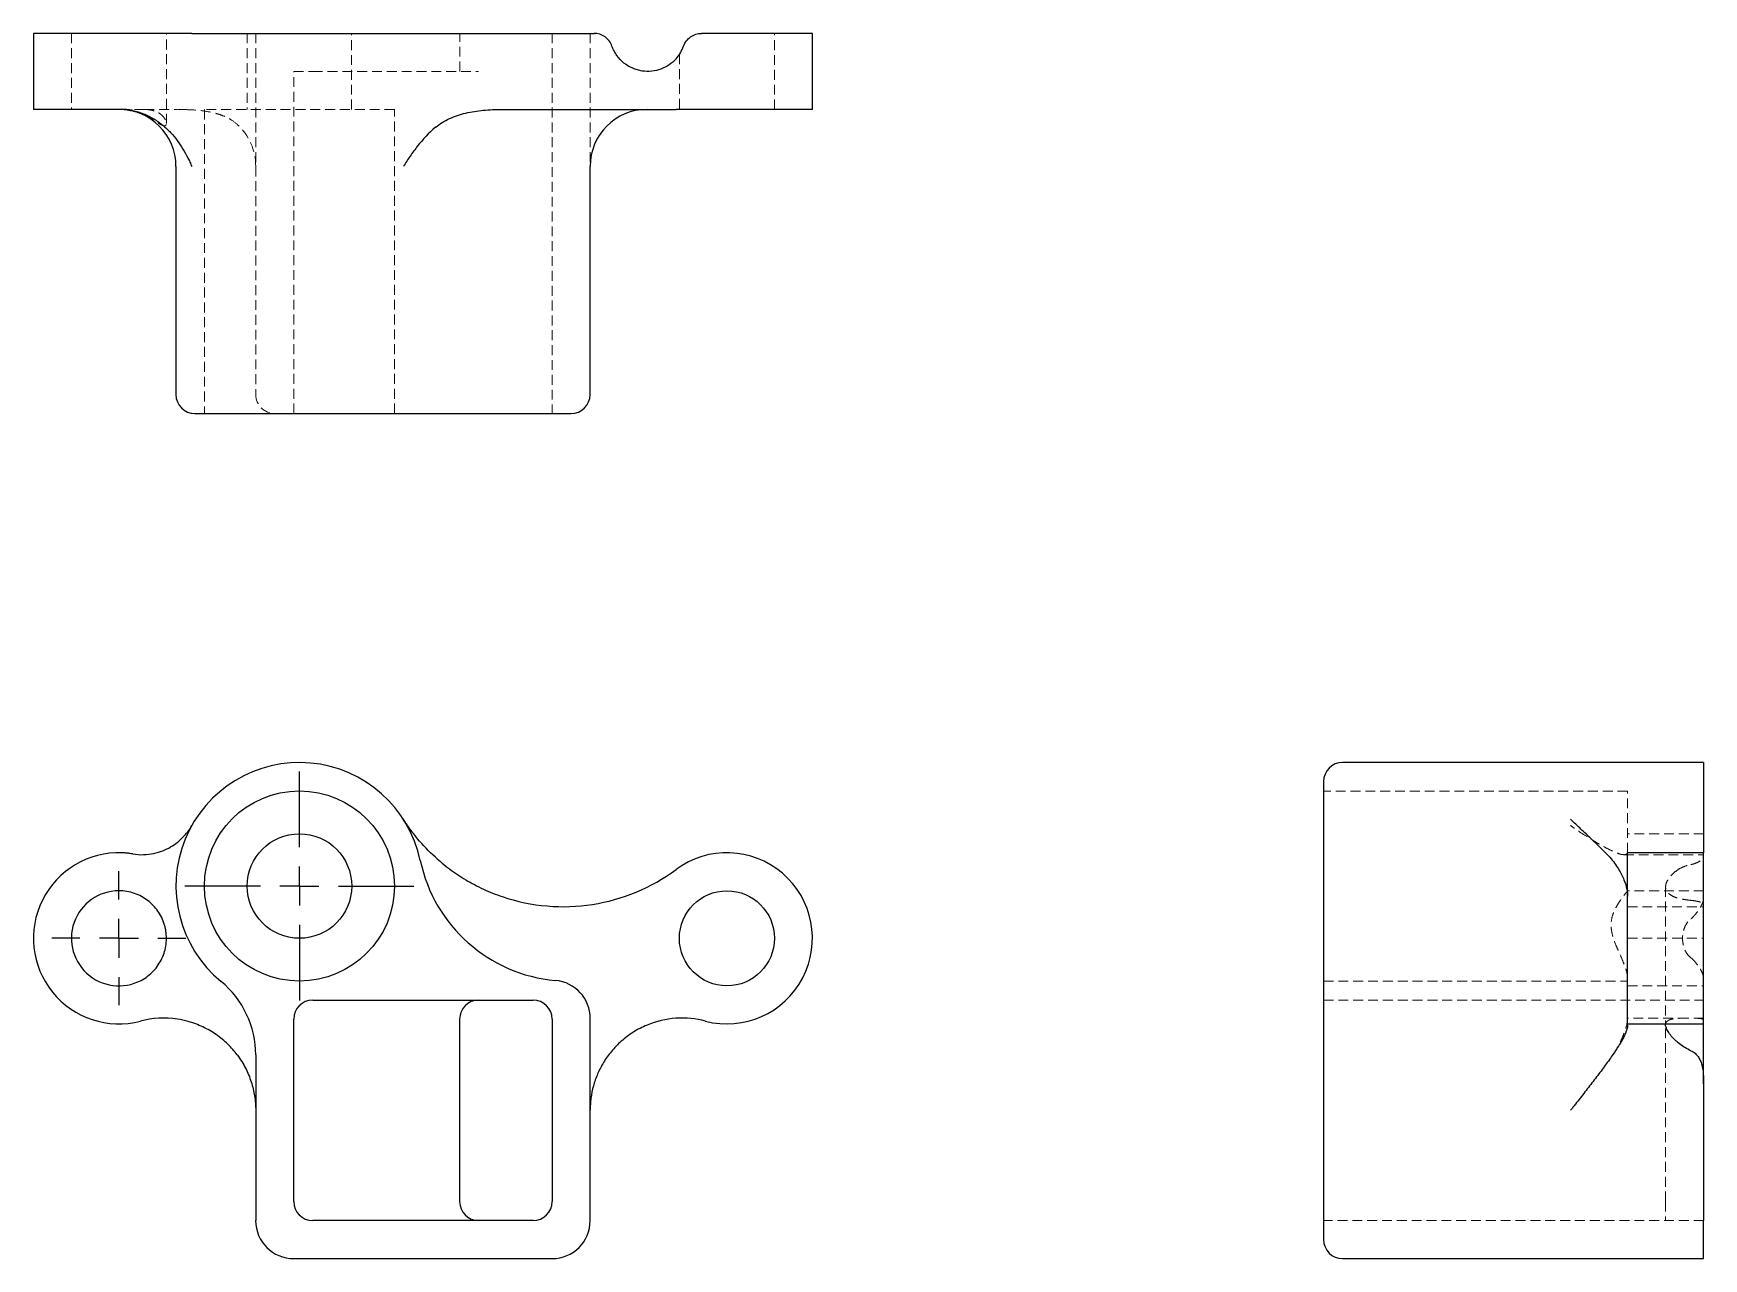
# Model space of a CAD drawing. Header units: millimetres. Extents: x 33 to 247, y 25 to 182.
import ezdxf

# ---------------------------------------------------------------- set-up
doc = ezdxf.new("R2010")
doc.units = ezdxf.units.MM
doc.linetypes.add('HIDDEN', pattern=[1.905, 1.27, -0.635])
doc.layers.add('10', color=7, linetype='Continuous')

# ---------------------------------------------------------------- blocks, each defined once
blk = doc.blocks.new('SW_CENTERMARKSYMBOL_0')
at = {"layer": '10', "color": 0}
for p, q in [((0, 5), (0, 8.6)), ((0, 0), (0, 2.5)), ((-5, 0), (-8.6, 0)), ((0, 0), (-2.5, 0)), ((0, 0), (0, -2.5)), ((0, 0), (2.5, 0)), ((5, 0), (8.6, 0)), ((0, -5), (0, -8.6))]:
    blk.add_line(p, q, dxfattribs=at)
blk = doc.blocks.new('SW_CENTERMARKSYMBOL_1')
at = {"layer": '10', "color": 0}
for p, q in [((0, 5), (0, 14.7)), ((0, 0), (0, 2.5)), ((-5, 0), (-14.7, 0)), ((0, 0), (-2.5, 0)), ((0, 0), (0, -2.5)), ((0, 0), (2.5, 0)), ((5, 0), (14.7, 0)), ((0, -5), (0, -14.7))]:
    blk.add_line(p, q, dxfattribs=at)

msp = doc.modelspace()

# ---------------------------------------------------------------- linework, layer by layer
at = {"color": 7, "linetype": 'Continuous', "lineweight": 25}
for p, q in [((33, 182.39), (33, 172.63)), ((45.76, 182.39), (33, 182.39)), ((53.32, 182.39), (45.76, 182.39)), ((53.32, 182.39), (80.49, 182.39)), ((80.49, 182.39), (104.97, 182.39)), ((133, 182.39), (118.76, 182.39)), ((133, 172.63), (133, 182.39)), ((44.37, 172.63), (33, 172.63)), ((93.17, 172.63), (115.5, 172.63)), ((133, 172.63), (115.5, 172.63)), ((51.29, 165.32), (51.29, 136.05)), ((104.46, 136.05), (104.46, 165.32)), ((53.73, 133.61), (80.27, 133.61)), ((80.27, 133.61), (99.8, 133.61)), ((99.8, 133.61), (102.02, 133.61)), ((247.39, 88.83), (201.05, 88.83)), ((247.39, 88.83), (247.39, 81.54)), ((198.61, 86.39), (198.61, 75.75)), ((247.39, 81.54), (247.39, 77.24)), ((247.39, 77.24), (237.63, 77.24)), ((237.63, 55.29), (237.63, 77.24)), ((247.39, 55.29), (247.39, 77.24)), ((198.61, 75.75), (198.61, 58.43)), ((68.85, 58.34), (97.15, 58.34)), ((198.61, 58.43), (198.61, 56)), ((66.41, 32.49), (66.41, 55.9)), ((87.72, 32.49), (87.72, 55.9)), ((99.59, 55.9), (99.59, 32.49)), ((104.46, 30.05), (104.46, 56)), ((198.61, 56), (198.61, 30.05)), ((237.63, 55.29), (247.39, 55.29)), ((237.63, 55.13), (237.63, 55.29)), ((247.39, 47.61), (247.39, 55.29)), ((61.54, 51.3), (61.54, 30.05)), ((247.39, 47.61), (247.39, 44.2)), ((247.39, 44.2), (247.39, 30.05)), ((97.15, 30.05), (68.85, 30.05)), ((198.61, 30.05), (198.61, 27.61)), ((247.39, 25.17), (247.39, 30.05)), ((66.41, 25.17), (99.59, 25.17)), ((201.05, 25.17), (247.39, 25.17))]:
    msp.add_line(p, q, dxfattribs=at)
at = {"color": 7, "linetype": 'HIDDEN', "lineweight": 18}
for p, q in [((37.88, 182.39), (37.88, 172.63)), ((50.07, 170.82), (50.07, 182.39)), ((60.44, 182.39), (60.44, 172.63)), ((61.54, 182.39), (61.54, 165.32)), ((73.85, 172.63), (73.85, 182.39)), ((87.72, 177.51), (87.72, 182.39)), ((99.59, 182.39), (99.59, 133.61)), ((104.46, 182.39), (104.46, 165.32)), ((128.12, 172.63), (128.12, 182.39)), ((115.93, 179.71), (115.93, 172.63)), ((66.41, 133.61), (66.41, 177.51)), ((66.41, 177.51), (68.85, 177.51)), ((68.85, 177.51), (90.15, 177.51)), ((47.24, 172.63), (44.37, 172.63)), ((47.24, 172.63), (51.5, 172.63)), ((79.34, 172.63), (54.95, 172.63)), ((54.95, 172.63), (54.95, 133.61)), ((79.34, 133.61), (79.34, 172.63)), ((61.54, 165.32), (61.54, 136.05)), ((237.63, 85.17), (198.61, 85.17)), ((237.63, 77.24), (237.63, 85.17)), ((247.39, 79.68), (237.63, 79.68)), ((237.16, 77), (247.39, 77)), ((247.39, 72.37), (237.63, 72.37)), ((242.51, 72.88), (242.51, 55.16)), ((237.63, 70.33), (247.39, 70.33)), ((237.63, 66.27), (247.39, 66.27)), ((198.61, 60.78), (237.63, 60.78)), ((237.63, 60.17), (247.39, 60.17)), ((198.61, 58.34), (247.39, 58.34)), ((245.36, 56.02), (237.63, 56.02)), ((247.39, 56.02), (245.36, 56.02)), ((242.51, 32.49), (242.51, 55.16)), ((242.51, 32.49), (242.51, 30.05)), ((247.39, 30.05), (198.61, 30.05))]:
    msp.add_line(p, q, dxfattribs=at)
at = {"color": 7, "linetype": 'Continuous', "lineweight": 25}
for centre, radius in [((67.15, 72.98), 12.2), ((67.15, 72.98), 6.71), ((122.02, 66.27), 6.1)]:
    msp.add_circle(centre, radius, dxfattribs=at)
for centre, radius, start, end in [((43.98, 165.32), 7.32, 0, 90), ((111.78, 165.32), 7.32, 90, 180), ((53.73, 136.05), 2.44, 180, 270), ((102.02, 136.05), 2.44, 270, 0), ((67.15, 72.98), 15.85, 11.9405, 230.5961), ((201.05, 86.39), 2.44, 90, 180), ((43.98, 66.27), 10.98, 87.9365, 284.5558), ((122.02, 66.27), 10.98, 255.4442, 126.4499), ((101.75, 80.29), 19.51, 191.9405, 264.9154), ((101.01, 94.72), 24.39, 251.2527, 306.4499), ((43.98, 66.27), 6.1, 89.9246, 302.3641), ((49.34, 51.3), 12.2, 0, 50.5961), ((99.59, 56), 4.88, 0, 84.9154), ((68.85, 55.9), 2.44, 90, 180), ((90.15, 55.9), 2.44, 90, 180), ((97.15, 55.9), 2.44, 0, 90), ((49.71, 44.2), 11.83, 81.2988, 104.5558), ((116.29, 44.2), 11.83, 75.4442, 112.424), ((68.85, 32.49), 2.44, 180, 270), ((90.15, 32.49), 2.44, 180, 270), ((97.15, 32.49), 2.44, 270, 0), ((66.41, 30.05), 4.88, 180, 270), ((99.59, 30.05), 4.88, 270, 0), ((201.05, 27.61), 2.44, 180, 270)]:
    msp.add_arc(centre, radius, start, end, dxfattribs=at)
at = {"color": 7, "linetype": 'HIDDEN', "lineweight": 18}
for centre, radius, start, end in [((54.22, 165.32), 7.32, 0, 47.4946), ((63.98, 136.05), 2.44, 180, 270)]:
    msp.add_arc(centre, radius, start, end, dxfattribs=at)
at = {"color": 7, "linetype": 'Continuous', "lineweight": 25}
for points, knots in [([(107.27, 180.76), (107.18, 181), (107.06, 181.22), (106.76, 181.63), (106.58, 181.8), (105.96, 182.23), (105.47, 182.39), (104.97, 182.39)], [0, 0, 0, 0, 0.25, 0.25, 0.5, 0.5, 1, 1, 1, 1]), ([(116.46, 180.76), (116.55, 181.01), (116.68, 181.24), (116.98, 181.64), (117.16, 181.81), (117.57, 182.09), (117.79, 182.2), (118.26, 182.35), (118.51, 182.39), (118.76, 182.39)], [0, 0, 0, 0, 0.25, 0.25, 0.5, 0.5, 0.75, 0.75, 1, 1, 1, 1]), ([(115.5, 179.14), (115.23, 178.83), (114.92, 178.57), (114.27, 178.13), (113.91, 177.94), (113.16, 177.67), (112.77, 177.58), (111.96, 177.5), (111.55, 177.5), (110.94, 177.6), (110.73, 177.64), (110.33, 177.76), (110.12, 177.83), (109.53, 178.08), (109.16, 178.31), (108.46, 178.86), (108.16, 179.19), (107.76, 179.74), (107.64, 179.93), (107.43, 180.34), (107.34, 180.55), (107.27, 180.76)], [0, 0, 0, 0, 0.125, 0.125, 0.25, 0.25, 0.375, 0.375, 0.5, 0.5, 0.5625, 0.5625, 0.625, 0.625, 0.75, 0.75, 0.875, 0.875, 0.9375, 0.9375, 1, 1, 1, 1]), ([(115.5, 179.14), (115.7, 179.37), (115.89, 179.61), (116.21, 180.16), (116.35, 180.45), (116.46, 180.76)], [0, 0, 0, 0, 0.5, 0.5, 1, 1, 1, 1]), ([(45.76, 172.5), (45.68, 172.52), (45.53, 172.54), (45.31, 172.58), (45.08, 172.6), (44.84, 172.62), (44.61, 172.63), (44.45, 172.63), (44.37, 172.63)], [0, 0, 0, 0, 0.163212, 0.327708, 0.49356, 0.660841, 0.829628, 1, 1, 1, 1]), ([(45.76, 172.5), (46.23, 172.41), (46.7, 172.27), (47.6, 171.91), (48.04, 171.68), (48.86, 171.18), (49.25, 170.91), (49.97, 170.3), (50.3, 169.99), (50.92, 169.33), (51.2, 168.99), (51.73, 168.28), (51.98, 167.92), (52.42, 167.18), (52.63, 166.81), (52.91, 166.26), (53, 166.07), (53.17, 165.69), (53.25, 165.5), (53.32, 165.32)], [0, 0, 0, 0, 0.125, 0.125, 0.25, 0.25, 0.375, 0.375, 0.5, 0.5, 0.625, 0.625, 0.75, 0.75, 0.875, 0.875, 0.9375, 0.9375, 1, 1, 1, 1]), ([(84.61, 170.34), (85.16, 170.8), (85.76, 171.16), (86.74, 171.61), (87.08, 171.75), (87.77, 171.98), (88.13, 172.08), (89.22, 172.34), (89.97, 172.46), (91.54, 172.6), (92.35, 172.63), (93.17, 172.63)], [0, 0, 0, 0, 0.25, 0.25, 0.375, 0.375, 0.5, 0.5, 0.75, 0.75, 1, 1, 1, 1]), ([(84.61, 170.34), (83.75, 169.61), (83, 168.8), (81.98, 167.53), (81.66, 167.09), (81.21, 166.43), (81.06, 166.21), (80.77, 165.76), (80.63, 165.54), (80.49, 165.32)], [0, 0, 0, 0, 0.5, 0.5, 0.75, 0.75, 0.875, 0.875, 1, 1, 1, 1]), ([(84.61, 76.67), (83.75, 77.45), (83, 78.24), (81.98, 79.45), (81.66, 79.86), (81.21, 80.48), (81.06, 80.69), (80.77, 81.11), (80.63, 81.33), (80.49, 81.54)], [0, 0, 0, 0, 0.5, 0.5, 0.75, 0.75, 0.875, 0.875, 1, 1, 1, 1]), ([(235.34, 76.67), (234.61, 77.45), (233.8, 78.24), (232.53, 79.45), (232.09, 79.86), (231.43, 80.48), (231.21, 80.69), (230.76, 81.11), (230.54, 81.33), (230.32, 81.54)], [0, 0, 0, 0, 0.5, 0.5, 0.75, 0.75, 0.875, 0.875, 1, 1, 1, 1]), ([(45.76, 77.1), (46.23, 77.02), (46.7, 76.99), (47.6, 77.02), (48.04, 77.07), (48.86, 77.25), (49.25, 77.36), (49.97, 77.65), (50.3, 77.81), (50.92, 78.17), (51.2, 78.36), (51.73, 78.78), (51.98, 79), (52.42, 79.46), (52.63, 79.7), (52.91, 80.08), (53, 80.21), (53.17, 80.47), (53.25, 80.6), (53.32, 80.74)], [0, 0, 0, 0, 0.125, 0.125, 0.25, 0.25, 0.375, 0.375, 0.5, 0.5, 0.625, 0.625, 0.75, 0.75, 0.875, 0.875, 0.9375, 0.9375, 1, 1, 1, 1]), ([(45.76, 77.1), (45.68, 77.11), (45.53, 77.13), (45.31, 77.16), (45.08, 77.19), (44.84, 77.21), (44.61, 77.23), (44.45, 77.23), (44.37, 77.24)], [0, 0, 0, 0, 0.163212, 0.327708, 0.49356, 0.660841, 0.829628, 1, 1, 1, 1]), ([(84.61, 76.67), (85.16, 76.17), (85.76, 75.67), (86.74, 74.93), (87.08, 74.69), (87.77, 74.23), (88.13, 74), (89.22, 73.35), (89.97, 72.95), (91.54, 72.22), (92.35, 71.9), (93.17, 71.62)], [0, 0, 0, 0, 0.25, 0.25, 0.375, 0.375, 0.5, 0.5, 0.75, 0.75, 1, 1, 1, 1]), ([(235.34, 76.67), (235.8, 76.17), (236.16, 75.67), (236.61, 74.93), (236.75, 74.69), (236.98, 74.23), (237.08, 74), (237.34, 73.35), (237.46, 72.95), (237.6, 72.22), (237.63, 71.9), (237.63, 71.62)], [0, 0, 0, 0, 0.25, 0.25, 0.375, 0.375, 0.5, 0.5, 0.75, 0.75, 1, 1, 1, 1]), ([(47.24, 61.12), (47.53, 61.3), (47.8, 61.51), (48.18, 61.85), (48.3, 61.96), (48.53, 62.21), (48.64, 62.33), (48.95, 62.72), (49.13, 62.99), (49.44, 63.55), (49.58, 63.84), (49.8, 64.43), (49.89, 64.73), (50.01, 65.35), (50.05, 65.67), (50.08, 66.32), (50.07, 66.65), (50.01, 67.14), (49.99, 67.31), (49.92, 67.64), (49.88, 67.81), (49.73, 68.3), (49.61, 68.62), (49.32, 69.22), (49.15, 69.5), (48.79, 70.03), (48.58, 70.27), (48.15, 70.73), (47.91, 70.93), (47.42, 71.31), (47.15, 71.48), (46.58, 71.79), (46.28, 71.92), (45.66, 72.14), (45.34, 72.22), (44.67, 72.34), (44.33, 72.37), (43.98, 72.37)], [0, 0, 0, 0, 0.0625, 0.0625, 0.09375, 0.09375, 0.125, 0.125, 0.1875, 0.1875, 0.25, 0.25, 0.3125, 0.3125, 0.375, 0.375, 0.4375, 0.4375, 0.46875, 0.46875, 0.5, 0.5, 0.5625, 0.5625, 0.625, 0.625, 0.6875, 0.6875, 0.75, 0.75, 0.8125, 0.8125, 0.875, 0.875, 0.9375, 0.9375, 1, 1, 1, 1]), ([(59.16, 51.3), (58.81, 51.78), (58.41, 52.24), (57.73, 52.89), (57.49, 53.11), (56.99, 53.52), (56.73, 53.72), (55.93, 54.28), (55.36, 54.61), (54.15, 55.18), (53.52, 55.41), (52.87, 55.59)], [0, 0, 0, 0, 0.25, 0.25, 0.375, 0.375, 0.5, 0.5, 0.75, 0.75, 1, 1, 1, 1]), ([(111.78, 55.13), (111.15, 54.87), (110.57, 54.57), (109.73, 54.05), (109.46, 53.86), (108.95, 53.47), (108.7, 53.27), (108, 52.66), (107.58, 52.22), (107.01, 51.53), (106.83, 51.3), (106.49, 50.82), (106.33, 50.58), (105.89, 49.86), (105.64, 49.37), (105.21, 48.36), (105.03, 47.84), (104.74, 46.81), (104.64, 46.29), (104.53, 45.51), (104.51, 45.25), (104.48, 44.85), (104.47, 44.72), (104.47, 44.46), (104.46, 44.33), (104.46, 44.2)], [0, 0, 0, 0, 0.125, 0.125, 0.1875, 0.1875, 0.25, 0.25, 0.375, 0.375, 0.4375, 0.4375, 0.5, 0.5, 0.625, 0.625, 0.75, 0.75, 0.875, 0.875, 0.9375, 0.9375, 0.96875, 0.96875, 1, 1, 1, 1]), ([(237.63, 55.13), (237.63, 54.87), (237.56, 54.57), (237.35, 54.05), (237.26, 53.86), (237.07, 53.47), (236.96, 53.27), (236.61, 52.66), (236.33, 52.22), (235.87, 51.53), (235.71, 51.3), (235.38, 50.82), (235.21, 50.58), (234.68, 49.86), (234.32, 49.37), (233.56, 48.36), (233.16, 47.84), (232.37, 46.81), (231.96, 46.29), (231.35, 45.51), (231.14, 45.25), (230.83, 44.85), (230.73, 44.72), (230.52, 44.46), (230.42, 44.33), (230.32, 44.2)], [0, 0, 0, 0, 0.125, 0.125, 0.1875, 0.1875, 0.25, 0.25, 0.375, 0.375, 0.4375, 0.4375, 0.5, 0.5, 0.625, 0.625, 0.75, 0.75, 0.875, 0.875, 0.9375, 0.9375, 0.96875, 0.96875, 1, 1, 1, 1]), ([(245.76, 51.84), (245.5, 51.97), (244.96, 52.23), (244.29, 52.71), (243.71, 53.22), (243.2, 53.76), (242.79, 54.32), (242.56, 54.81), (242.49, 55.13), (242.53, 55.26), (242.54, 55.29)], [0, 0, 0, 0, 0.129517, 0.26347, 0.392641, 0.524355, 0.679703, 0.840441, 0.955927, 1, 1, 1, 1]), ([(245.76, 51.84), (245.96, 51.76), (246.14, 51.65), (246.44, 51.39), (246.57, 51.25), (246.8, 50.93), (246.89, 50.77), (247.04, 50.41), (247.11, 50.23), (247.26, 49.67), (247.31, 49.27), (247.38, 48.45), (247.39, 48.03), (247.39, 47.61)], [0, 0, 0, 0, 0.125, 0.125, 0.25, 0.25, 0.375, 0.375, 0.5, 0.5, 0.75, 0.75, 1, 1, 1, 1]), ([(59.16, 51.3), (59.58, 50.75), (59.93, 50.19), (60.52, 49.04), (60.76, 48.45), (61.06, 47.55), (61.14, 47.25), (61.29, 46.64), (61.35, 46.34), (61.44, 45.73), (61.48, 45.42), (61.51, 44.96), (61.52, 44.81), (61.53, 44.5), (61.54, 44.35), (61.54, 44.2)], [0, 0, 0, 0, 0.25, 0.25, 0.5, 0.5, 0.625, 0.625, 0.75, 0.75, 0.875, 0.875, 0.9375, 0.9375, 1, 1, 1, 1])]:
    msp.add_open_spline(points, degree=3, knots=knots, dxfattribs=at)
at = {"color": 7, "linetype": 'HIDDEN', "lineweight": 18}
for points, knots in [([(45.63, 172.44), (45.47, 172.47), (44.95, 172.6), (44.38, 172.62), (43.98, 172.63)], [0, 0, 0, 0, 0.293514, 1, 1, 1, 1]), ([(47.24, 172.63), (47.48, 172.62), (47.96, 172.6), (48.57, 172.44), (49.09, 172.21), (49.51, 171.9), (49.83, 171.53), (50.03, 171.15), (50.09, 170.83), (50.05, 170.62), (49.93, 170.51), (49.74, 170.51), (49.44, 170.63), (49.04, 170.87), (48.48, 171.22), (47.74, 171.66), (46.89, 172.06), (46.21, 172.31), (45.84, 172.39), (45.75, 172.41)], [0, 0, 0, 0, 0.059568, 0.121183, 0.180688, 0.241606, 0.308254, 0.376193, 0.442277, 0.489907, 0.538726, 0.586451, 0.635897, 0.695674, 0.757084, 0.837719, 0.920682, 0.981106, 1, 1, 1, 1]), ([(59.16, 170.71), (58.81, 171.04), (58.41, 171.31), (57.73, 171.66), (57.49, 171.77), (56.99, 171.96), (56.73, 172.04), (55.93, 172.26), (55.36, 172.37), (54.15, 172.53), (53.52, 172.58), (52.87, 172.6)], [0, 0, 0, 0, 0.25, 0.25, 0.375, 0.375, 0.5, 0.5, 0.75, 0.75, 1, 1, 1, 1]), ([(237.5, 77.1), (237.41, 77.02), (237.27, 76.99), (236.91, 77.02), (236.68, 77.07), (236.18, 77.25), (235.91, 77.36), (235.3, 77.65), (234.99, 77.81), (234.33, 78.17), (233.99, 78.36), (233.28, 78.78), (232.92, 79), (232.18, 79.46), (231.81, 79.7), (231.26, 80.08), (231.07, 80.21), (230.69, 80.47), (230.5, 80.6), (230.32, 80.74)], [0, 0, 0, 0, 0.125, 0.125, 0.25, 0.25, 0.375, 0.375, 0.5, 0.5, 0.625, 0.625, 0.75, 0.75, 0.875, 0.875, 0.9375, 0.9375, 1, 1, 1, 1]), ([(237.5, 77.1), (237.52, 77.11), (237.54, 77.13), (237.58, 77.16), (237.6, 77.19), (237.62, 77.21), (237.63, 77.23), (237.63, 77.23), (237.63, 77.24)], [0, 0, 0, 0, 0.163212, 0.327708, 0.49356, 0.660841, 0.829628, 1, 1, 1, 1]), ([(244.14, 75.1), (243.83, 74.89), (243.57, 74.68), (243.13, 74.24), (242.94, 74.01), (242.67, 73.56), (242.58, 73.34), (242.5, 72.92), (242.5, 72.72), (242.6, 72.44), (242.64, 72.35), (242.76, 72.17), (242.83, 72.09), (243.08, 71.86), (243.31, 71.72), (243.86, 71.49), (244.19, 71.39), (244.74, 71.28), (244.93, 71.24), (245.34, 71.19), (245.55, 71.16), (245.76, 71.14)], [0, 0, 0, 0, 0.125, 0.125, 0.25, 0.25, 0.375, 0.375, 0.5, 0.5, 0.5625, 0.5625, 0.625, 0.625, 0.75, 0.75, 0.875, 0.875, 0.9375, 0.9375, 1, 1, 1, 1]), ([(244.14, 75.1), (244.37, 75.25), (244.61, 75.37), (245.16, 75.58), (245.45, 75.67), (245.76, 75.73)], [0, 0, 0, 0, 0.5, 0.5, 1, 1, 1, 1]), ([(245.76, 75.73), (246.01, 75.78), (246.24, 75.85), (246.64, 76.02), (246.81, 76.11), (247.09, 76.3), (247.2, 76.4), (247.35, 76.58), (247.39, 76.67), (247.39, 76.75)], [0, 0, 0, 0, 0.25, 0.25, 0.5, 0.5, 0.75, 0.75, 1, 1, 1, 1]), ([(237.63, 61.12), (237.63, 61.3), (237.61, 61.51), (237.54, 61.85), (237.51, 61.96), (237.44, 62.21), (237.41, 62.33), (237.28, 62.72), (237.17, 62.99), (236.94, 63.55), (236.82, 63.84), (236.55, 64.43), (236.42, 64.73), (236.15, 65.35), (236.02, 65.67), (235.79, 66.32), (235.7, 66.65), (235.59, 67.14), (235.56, 67.31), (235.53, 67.64), (235.52, 67.81), (235.52, 68.3), (235.56, 68.62), (235.7, 69.22), (235.8, 69.5), (236.03, 70.03), (236.16, 70.27), (236.42, 70.73), (236.56, 70.93), (236.82, 71.31), (236.94, 71.48), (237.17, 71.79), (237.28, 71.92), (237.45, 72.14), (237.52, 72.22), (237.61, 72.34), (237.63, 72.37), (237.63, 72.37)], [0, 0, 0, 0, 0.0625, 0.0625, 0.09375, 0.09375, 0.125, 0.125, 0.1875, 0.1875, 0.25, 0.25, 0.3125, 0.3125, 0.375, 0.375, 0.4375, 0.4375, 0.46875, 0.46875, 0.5, 0.5, 0.5625, 0.5625, 0.625, 0.625, 0.6875, 0.6875, 0.75, 0.75, 0.8125, 0.8125, 0.875, 0.875, 0.9375, 0.9375, 1, 1, 1, 1]), ([(247.39, 71.42), (247.39, 71.24), (247.34, 71.04), (247.22, 70.72), (247.17, 70.61), (247.05, 70.38), (246.99, 70.26), (246.78, 69.91), (246.61, 69.67), (246.32, 69.32), (246.22, 69.21), (246.01, 68.98), (245.89, 68.87), (245.76, 68.77)], [0, 0, 0, 0, 0.25, 0.25, 0.375, 0.375, 0.5, 0.5, 0.75, 0.75, 0.875, 0.875, 1, 1, 1, 1]), ([(245.76, 71.14), (246, 71.12), (246.22, 71.09), (246.63, 71.01), (246.8, 70.97), (247.23, 70.83), (247.39, 70.73), (247.39, 70.65)], [0, 0, 0, 0, 0.25, 0.25, 0.5, 0.5, 1, 1, 1, 1]), ([(245.76, 63.77), (245.58, 63.91), (245.42, 64.08), (245.15, 64.45), (245.04, 64.66), (244.86, 65.09), (244.8, 65.32), (244.71, 65.79), (244.69, 66.03), (244.69, 66.51), (244.71, 66.75), (244.8, 67.22), (244.86, 67.44), (245.04, 67.88), (245.15, 68.08), (245.42, 68.46), (245.58, 68.63), (245.76, 68.77)], [0, 0, 0, 0, 0.125, 0.125, 0.25, 0.25, 0.375, 0.375, 0.5, 0.5, 0.625, 0.625, 0.75, 0.75, 0.875, 0.875, 1, 1, 1, 1]), ([(245.76, 63.77), (245.89, 63.67), (246.01, 63.56), (246.22, 63.33), (246.32, 63.22), (246.61, 62.86), (246.78, 62.62), (247.06, 62.16), (247.18, 61.93), (247.3, 61.61), (247.33, 61.5), (247.38, 61.3), (247.39, 61.21), (247.39, 61.12)], [0, 0, 0, 0, 0.125, 0.125, 0.25, 0.25, 0.5, 0.5, 0.75, 0.75, 0.875, 0.875, 1, 1, 1, 1]), ([(242.54, 55.29), (242.55, 55.36), (242.58, 55.51), (242.78, 55.7), (243.12, 55.86), (243.57, 55.95), (244.11, 56), (244.74, 56.02), (245.31, 56.03), (245.66, 56.02), (245.76, 56.02)], [0, 0, 0, 0, 0.094338, 0.240505, 0.39163, 0.527103, 0.666507, 0.802289, 0.941775, 1, 1, 1, 1]), ([(247.39, 55.76), (247.39, 55.82), (247.35, 55.86), (247.2, 55.93), (247.09, 55.96), (246.66, 56.01), (246.24, 56.02), (245.76, 56.02)], [0, 0, 0, 0, 0.25, 0.25, 0.5, 0.5, 1, 1, 1, 1]), ([(235.71, 51.3), (236.04, 51.78), (236.31, 52.24), (236.66, 52.89), (236.77, 53.11), (236.96, 53.52), (237.04, 53.72), (237.26, 54.28), (237.37, 54.61), (237.53, 55.18), (237.58, 55.41), (237.6, 55.59)], [0, 0, 0, 0, 0.25, 0.25, 0.375, 0.375, 0.5, 0.5, 0.75, 0.75, 1, 1, 1, 1])]:
    msp.add_open_spline(points, degree=3, knots=knots, dxfattribs=at)
msp.add_open_spline([(52.87, 172.6), (52.41, 172.62), (51.95, 172.63), (51.5, 172.63)], degree=3, dxfattribs=at)
at = {"color": 7, "linetype": 'Continuous', "lineweight": 25}
msp.add_open_spline([(52.87, 55.59), (52.41, 55.72), (51.95, 55.82), (51.5, 55.89)], degree=3, dxfattribs=at)

# ---------------------------------------------------------------- block references
at = {"layer": '10'}
for name, p in [('SW_CENTERMARKSYMBOL_1', (67.15, 72.98)), ('SW_CENTERMARKSYMBOL_0', (43.98, 66.27))]:
    msp.add_blockref(name, p, dxfattribs=at)

doc.saveas('drawing.dxf')
